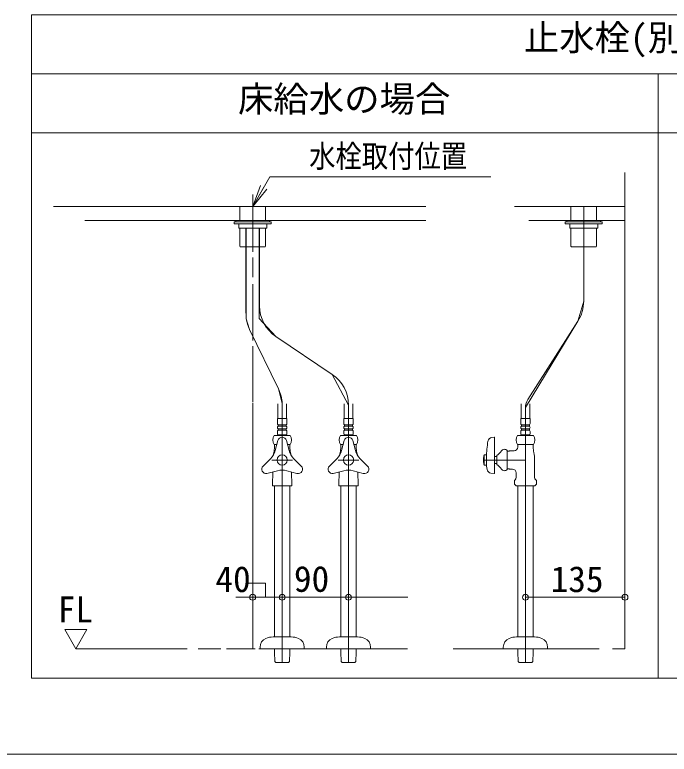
# Model space of a CAD drawing. Units: millimetres at full size, sheet at 1:8; details may follow other scales. Extents: x -1603 to 1623, y -1099 to 1081.
# Drawn here: x 17 to 608, y -1099 to -431 of the extents above; entities that cross this region are included whole.
import ezdxf
from ezdxf.enums import TextEntityAlignment as Align

# ---------------------------------------------------------------- set-up
doc = ezdxf.new("R2010")
doc.units = ezdxf.units.MM
doc.header["$LTSCALE"] = 8
doc.layers.add('F-0', color=7, linetype='Continuous', lineweight=15)
doc.styles.add('ＭＳ ゴシック', font='')
doc.styles.get('ＭＳ ゴシック').set_extended_font_data('MS Gothic')

msp = doc.modelspace()

# ---------------------------------------------------------------- linework, layer by layer
at = {"layer": 'F-0', "lineweight": 18}
for p, q in [((31.756, -1030.541), (31.756, -430.541)), ((31.756, -430.541), (1165.089, -430.541)), ((31.756, -483.874), (1165.089, -483.874)), ((598.422, -1030.541), (598.422, -483.874)), ((598.422, -1030.541), (31.756, -1030.541))]:
    msp.add_line(p, q, dxfattribs=at)
at = {"layer": 'F-0'}
for p, q in [((31.756, -537.208), (598.422, -537.208)), ((598.422, -537.208), (1165.089, -537.208)), ((568.422, -573.208), (568.422, -1003.874)), ((231.756, -603.874), (247.152, -577.208)), ((247.152, -577.208), (447.152, -577.208)), ((231.756, -603.874), (238.869, -584.887)), ((231.756, -603.874), (241.756, -586.554)), ((231.756, -603.874), (244.642, -588.221)), ((231.756, -593.166), (231.756, -645.008)), ((51.756, -603.874), (80.355, -603.874)), ((388.422, -603.874), (80.038, -603.874)), ((220.089, -603.874), (220.089, -616.541)), ((243.422, -616.541), (243.422, -603.874)), ((468.422, -603.874), (568.422, -603.874)), ((568.422, -603.874), (482.27, -603.874)), ((519.422, -616.541), (519.422, -603.874)), ((531.089, -689.69), (531.089, -603.874)), ((531.089, -689.69), (531.089, -603.874)), ((542.756, -603.874), (542.756, -616.541)), ((388.422, -616.541), (80.051, -616.541)), ((80.463, -616.541), (388.422, -616.541)), ((215.089, -617.874), (215.089, -619.541)), ((248.422, -617.874), (215.089, -617.874)), ((215.089, -619.541), (248.422, -619.541)), ((216.422, -616.541), (247.089, -616.541)), ((216.422, -617.874), (216.422, -616.541)), ((247.089, -617.874), (216.422, -617.874)), ((244.422, -619.541), (219.089, -619.541)), ((219.089, -619.541), (219.089, -623.541)), ((244.422, -623.541), (244.422, -619.541)), ((247.089, -616.541), (247.089, -617.874)), ((248.422, -619.541), (248.422, -617.874)), ((248.422, -618.874), (248.422, -619.541)), ((514.422, -619.541), (514.422, -617.874)), ((514.422, -617.874), (547.756, -617.874)), ((514.422, -618.874), (514.422, -619.541)), ((547.756, -619.541), (514.422, -619.541)), ((515.756, -616.541), (515.756, -617.874)), ((546.422, -616.541), (515.756, -616.541)), ((515.756, -617.874), (546.422, -617.874)), ((518.422, -619.541), (543.756, -619.541)), ((518.422, -623.541), (518.422, -619.541)), ((543.756, -619.541), (543.756, -623.541)), ((546.422, -617.874), (546.422, -616.541)), ((547.756, -617.874), (547.756, -619.541)), ((219.089, -623.541), (244.422, -623.541)), ((220.089, -623.541), (220.089, -639.808)), ((225.552, -700.546), (225.552, -623.541)), ((225.922, -623.144), (225.922, -705.502)), ((237.589, -623.541), (237.589, -705.294)), ((237.959, -693.904), (237.959, -623.541)), ((243.422, -639.808), (243.422, -623.541)), ((543.756, -623.541), (518.422, -623.541)), ((519.422, -639.808), (519.422, -623.541)), ((542.756, -623.541), (542.756, -639.808)), ((220.589, -640.308), (220.089, -639.808)), ((220.756, -640.474), (220.589, -640.308)), ((220.756, -640.474), (242.156, -640.474)), ((242.156, -640.474), (242.756, -640.474)), ((242.922, -640.308), (242.756, -640.474)), ((243.422, -639.808), (242.922, -640.308)), ((519.422, -639.808), (519.922, -640.308)), ((519.922, -640.308), (520.089, -640.474)), ((520.689, -640.474), (520.089, -640.474)), ((542.089, -640.474), (520.689, -640.474)), ((542.089, -640.474), (542.256, -640.308)), ((542.256, -640.308), (542.756, -639.808)), ((231.756, -650.028), (231.756, -667.807)), ((231.756, -674.081), (231.756, -725.117)), ((228.911, -715.129), (225.922, -705.502)), ((252.712, -721.578), (237.589, -705.294)), ((478.422, -785.662), (525.834, -707.654)), ((228.911, -715.129), (255.063, -768.882)), ((228.911, -715.129), (255.063, -768.882)), ((252.712, -721.578), (303.669, -755.791)), ((303.669, -755.791), (252.712, -721.578)), ((231.756, -730.346), (231.756, -780.703)), ((318.422, -783.465), (303.669, -755.791)), ((258.397, -782.168), (255.063, -768.882)), ((231.756, -781.422), (231.756, -809.825)), ((254.589, -782.341), (254.589, -795.674)), ((262.256, -795.674), (262.256, -782.341)), ((314.589, -782.341), (314.589, -795.674)), ((322.256, -795.674), (322.256, -782.341)), ((474.589, -795.674), (474.589, -782.341)), ((482.256, -782.341), (482.256, -795.674)), ((258.422, -783.465), (258.422, -795.674)), ((258.422, -783.465), (258.422, -833.208)), ((318.422, -783.465), (318.422, -795.674)), ((318.422, -783.465), (318.422, -833.208)), ((478.422, -785.662), (478.422, -795.674)), ((478.422, -785.662), (478.422, -1016.373)), ((231.756, -790.643), (231.756, -968.444)), ((262.689, -795.674), (254.156, -795.674)), ((254.156, -795.674), (254.156, -800.174)), ((258.422, -795.674), (258.422, -1016.373)), ((262.689, -800.174), (262.689, -795.674)), ((322.689, -795.674), (314.156, -795.674)), ((314.156, -795.674), (314.156, -800.174)), ((318.422, -795.674), (318.422, -1016.373)), ((322.689, -800.174), (322.689, -795.674)), ((474.156, -795.674), (482.689, -795.674)), ((474.156, -800.174), (474.156, -795.674)), ((478.422, -795.674), (478.422, -833.208)), ((482.689, -795.674), (482.689, -800.174)), ((254.756, -801.341), (262.089, -801.341)), ((254.756, -802.674), (254.756, -801.341)), ((262.089, -801.341), (262.089, -802.674)), ((314.756, -801.341), (322.089, -801.341)), ((314.756, -802.674), (314.756, -801.341)), ((322.089, -801.341), (322.089, -802.674)), ((482.089, -801.341), (474.756, -801.341)), ((474.756, -801.341), (474.756, -802.674)), ((482.089, -802.674), (482.089, -801.341)), ((254.156, -807.508), (254.156, -809.674)), ((262.089, -802.674), (254.756, -802.674)), ((254.756, -805.008), (262.089, -805.008)), ((254.756, -806.341), (254.756, -805.008)), ((262.089, -806.341), (254.756, -806.341)), ((262.089, -805.008), (262.089, -806.341)), ((262.689, -809.674), (262.689, -807.508)), ((314.156, -807.508), (314.156, -809.674)), ((322.089, -802.674), (314.756, -802.674)), ((314.756, -805.008), (322.089, -805.008)), ((314.756, -806.341), (314.756, -805.008)), ((322.089, -806.341), (314.756, -806.341)), ((322.089, -805.008), (322.089, -806.341)), ((322.689, -809.674), (322.689, -807.508)), ((474.156, -809.674), (474.156, -807.508)), ((474.756, -802.674), (482.089, -802.674)), ((482.089, -805.008), (474.756, -805.008)), ((474.756, -805.008), (474.756, -806.341)), ((474.756, -806.341), (482.089, -806.341)), ((482.089, -806.341), (482.089, -805.008)), ((482.689, -807.508), (482.689, -809.674)), ((251.175, -811.008), (265.669, -811.008)), ((254.558, -815.506), (252.124, -824.591)), ((254.822, -810.341), (262.022, -810.341)), ((262.286, -815.506), (264.72, -824.591)), ((311.175, -811.008), (325.669, -811.008)), ((314.558, -815.506), (312.124, -824.591)), ((314.822, -810.341), (322.022, -810.341)), ((322.286, -815.506), (324.72, -824.591)), ((447.899, -812.896), (450.042, -812.594)), ((450.422, -845.158), (450.422, -812.925)), ((485.669, -811.008), (471.175, -811.008)), ((482.022, -810.341), (474.822, -810.341)), ((231.756, -818.673), (231.756, -969.362)), ((253.567, -819.208), (251.175, -819.208)), ((251.422, -819.208), (251.422, -820.549)), ((251.422, -819.208), (252.197, -819.208)), ((251.422, -820.549), (251.422, -821.541)), ((253.567, -819.208), (252.197, -819.208)), ((264.648, -819.208), (263.278, -819.208)), ((265.669, -819.208), (263.278, -819.208)), ((265.422, -820.549), (265.422, -821.541)), ((311.175, -819.208), (312.197, -819.208)), ((311.422, -819.208), (311.422, -820.549)), ((311.422, -820.549), (311.422, -821.541)), ((313.567, -819.208), (312.197, -819.208)), ((324.648, -819.208), (323.278, -819.208)), ((325.669, -819.208), (323.278, -819.208)), ((471.175, -819.208), (485.669, -819.208)), ((471.422, -819.208), (471.422, -820.549)), ((472.197, -819.208), (471.422, -819.208)), ((471.422, -820.549), (471.422, -821.541)), ((472.197, -819.208), (484.648, -819.208)), ((485.422, -819.208), (484.648, -819.208)), ((485.422, -819.208), (485.422, -820.549)), ((485.422, -820.549), (485.422, -821.541)), ((441.089, -828.541), (440.909, -829.208)), ((441.089, -837.874), (441.089, -828.541)), ((443.089, -828.541), (441.089, -828.541)), ((443.089, -828.541), (443.089, -837.874)), ((452.422, -837.208), (452.422, -829.208)), ((461.756, -824.494), (461.756, -841.922)), ((461.756, -825.208), (462.756, -825.208)), ((462.756, -825.208), (463.694, -825.208)), ((241.16, -838.713), (247.811, -832.062)), ((267.705, -833.208), (249.139, -833.208)), ((267.705, -833.208), (249.591, -833.208)), ((258.422, -833.208), (258.422, -1016.373)), ((275.684, -838.713), (269.034, -832.062)), ((301.16, -838.713), (307.811, -832.062)), ((327.705, -833.208), (309.139, -833.208)), ((327.705, -833.208), (309.139, -833.208)), ((318.422, -833.208), (318.422, -1016.373)), ((335.684, -838.713), (329.034, -832.062)), ((478.422, -833.208), (440.422, -833.208)), ((478.422, -833.208), (440.422, -833.208)), ((443.089, -830.541), (443.089, -835.874)), ((452.422, -830.041), (450.422, -830.041)), ((478.422, -1016.373), (478.422, -833.208)), ((486.756, -833.208), (486.756, -848.82)), ((450.422, -836.374), (452.422, -836.374)), ((462.756, -841.208), (461.756, -841.208)), ((463.694, -841.208), (462.756, -841.208)), ((244.517, -845.541), (254.109, -842.97)), ((250.089, -844.048), (250.089, -848.82)), ((271.821, -845.405), (262.736, -842.97)), ((266.756, -848.82), (266.756, -844.048)), ((304.517, -845.541), (314.109, -842.97)), ((310.089, -844.048), (310.089, -848.82)), ((331.821, -845.405), (322.736, -842.97)), ((326.756, -848.82), (326.756, -844.048)), ((447.116, -845.076), (450.042, -845.488)), ((470.089, -844.874), (470.089, -848.82)), ((468.415, -851.874), (469.113, -851.177)), ((468.415, -851.874), (468.415, -855.034)), ((468.415, -855.034), (469.922, -856.541)), ((486.922, -856.541), (488.43, -855.034)), ((487.732, -851.177), (488.43, -851.874)), ((488.43, -855.034), (488.43, -851.874)), ((488.43, -855.034), (488.43, -851.874)), ((249.922, -856.541), (249.756, -856.374)), ((249.922, -856.541), (251.437, -856.541)), ((266.922, -856.541), (251.437, -856.541)), ((251.556, -993.208), (251.556, -856.541)), ((265.289, -856.541), (265.289, -993.208)), ((309.922, -856.541), (309.756, -856.374)), ((309.922, -856.541), (311.437, -856.541)), ((326.922, -856.541), (311.437, -856.541)), ((311.556, -993.208), (311.556, -856.541)), ((325.289, -856.541), (325.289, -993.208)), ((469.922, -856.541), (486.922, -856.541)), ((471.556, -856.541), (471.556, -993.208)), ((485.289, -993.208), (485.289, -856.541)), ((216.532, -957.343), (372.15, -957.343)), ((478.422, -957.343), (568.417, -957.343)), ((231.756, -969.362), (231.756, -987.118)), ((231.756, -973.673), (231.756, -983.686)), ((61.756, -986.554), (81.756, -986.554)), ((71.756, -1003.874), (61.756, -986.554)), ((81.756, -986.554), (71.756, -1003.874)), ((231.756, -987.398), (231.756, -1003.874)), ((231.756, -988.169), (231.756, -1003.874)), ((266.558, -993.208), (250.286, -993.208)), ((326.558, -993.208), (310.286, -993.208)), ((470.286, -993.208), (486.558, -993.208)), ((238.422, -1002.541), (238.422, -1003.874)), ((278.422, -1003.874), (278.422, -1002.541)), ((298.422, -1002.541), (298.422, -1003.874)), ((338.422, -1003.874), (338.422, -1002.541)), ((458.422, -1003.874), (458.422, -1002.541)), ((498.422, -1002.541), (498.422, -1003.874)), ((71.756, -1003.874), (172.376, -1003.874)), ((182.496, -1003.874), (203.097, -1003.874)), ((208.158, -1003.874), (233.91, -1003.874)), ((237.239, -1003.874), (371.877, -1003.874)), ((278.422, -1003.874), (238.422, -1003.874)), ((251.556, -1005.634), (251.556, -1003.877)), ((251.592, -1007.04), (251.556, -1005.634)), ((265.289, -1005.634), (265.252, -1007.04)), ((265.289, -1003.877), (265.289, -1005.634)), ((338.422, -1003.874), (298.422, -1003.874)), ((311.556, -1005.634), (311.556, -1003.877)), ((311.592, -1007.04), (311.556, -1005.634)), ((325.289, -1005.634), (325.252, -1007.04)), ((325.289, -1003.877), (325.289, -1005.634)), ((413.14, -1003.874), (545.224, -1003.874)), ((458.422, -1003.874), (498.422, -1003.874)), ((471.556, -1003.874), (471.556, -1005.634)), ((471.556, -1005.634), (471.592, -1007.04)), ((471.592, -1007.04), (471.776, -1015.6)), ((485.069, -1015.6), (485.252, -1007.04)), ((485.252, -1007.04), (485.289, -1005.634)), ((485.289, -1005.634), (485.289, -1003.874)), ((557.086, -1003.874), (557.17, -1003.874)), ((252.592, -1016.373), (252.593, -1016.373)), ((252.593, -1016.373), (252.756, -1016.373)), ((252.756, -1016.373), (264.089, -1016.373)), ((264.089, -1016.373), (264.251, -1016.373)), ((264.251, -1016.373), (264.252, -1016.373)), ((312.592, -1016.373), (312.593, -1016.373)), ((312.593, -1016.373), (312.756, -1016.373)), ((312.756, -1016.373), (324.089, -1016.373)), ((324.089, -1016.373), (324.251, -1016.373)), ((324.251, -1016.373), (324.252, -1016.373)), ((471.776, -1015.6), (472.592, -1016.373)), ((484.089, -1016.373), (472.756, -1016.373)), ((484.252, -1016.373), (485.069, -1015.6)), ((-1603.338, -1099.302), (1603.255, -1099.302))]:
    msp.add_line(p, q, dxfattribs=at)
at = {"layer": 'F-0', "lineweight": 18}
msp.add_lwpolyline([(1165.089, -430.541), (1165.089, -1030.541), (598.422, -1030.541)], dxfattribs=at)
at = {"layer": 'F-0'}
for points in [[(557.17, -1003.874), (568.422, -1003.874), (568.422, -573.208)], [(481.561, -616.541), (568.422, -616.541), (482.341, -616.541)], [(242.756, -640.474), (242.689, -640.474), (230.422, -640.474)], [(520.089, -640.474), (520.156, -640.474), (532.422, -640.474)], [(480.524, -778.476), (525.834, -707.654), (531.089, -689.69)], [(254.756, -810.341), (254.422, -810.674), (254.422, -811.008)], [(262.422, -811.008), (262.422, -810.674), (262.089, -810.341)], [(314.756, -810.341), (314.422, -810.674), (314.422, -811.008)], [(322.422, -811.008), (322.422, -810.674), (322.089, -810.341)], [(474.422, -811.008), (474.422, -810.674), (474.756, -810.341)], [(482.089, -810.341), (482.422, -810.674), (482.422, -811.008)], [(264.648, -819.208), (265.422, -819.208), (265.422, -820.549)], [(324.648, -819.208), (325.422, -819.208), (325.422, -820.549), (325.422, -821.541)], [(463.694, -825.208), (464.028, -824.874), (468.089, -824.874)], [(440.909, -837.208), (441.089, -837.874), (443.089, -837.874)], [(463.694, -841.208), (464.028, -841.541), (466.756, -841.541)], [(249.756, -850.273), (249.756, -855.034), (249.756, -856.374)], [(267.089, -850.273), (267.089, -856.374), (266.922, -856.541)], [(309.756, -850.273), (309.756, -855.034), (309.756, -856.374)], [(327.089, -850.273), (327.089, -856.374), (326.922, -856.541)], [(243.268, -957.161), (243.268, -944.555), (226.869, -944.555)], [(252.592, -1016.373), (251.776, -1015.6), (251.592, -1007.04)], [(265.252, -1007.04), (265.069, -1015.6), (264.252, -1016.373)], [(312.592, -1016.373), (311.776, -1015.6), (311.592, -1007.04)], [(325.252, -1007.04), (325.069, -1015.6), (324.252, -1016.373)], [(472.756, -1016.373), (472.593, -1016.373), (472.592, -1016.373)], [(484.252, -1016.373), (484.251, -1016.373), (484.089, -1016.373)]]:
    msp.add_lwpolyline(points, dxfattribs=at)
for centre, radius in [((258.422, -833.208), 4.667), ((318.422, -833.208), 4.667), ((231.756, -957.343), 2.667), ((231.756, -957.343), 2.667), ((258.422, -957.343), 2.667), ((258.422, -957.343), 2.667), ((318.422, -957.343), 2.667), ((318.422, -957.343), 2.667), ((478.422, -957.343), 2.667), ((478.422, -957.343), 2.667), ((568.417, -957.343), 2.667), ((568.417, -957.343), 2.667), ((568.417, -957.343), 2.667)]:
    msp.add_circle(centre, radius, dxfattribs=at)
for centre, radius, start, end in [((271.293, -693.904), 33.333, 180, 236.12262), ((497.756, -689.69), 33.333, 327.39011, 0), ((258.885, -700.546), 33.333, 188.55163, 205.94376), ((285.089, -783.465), 33.333, 0, 56.12262), ((225.089, -783.465), 33.333, 2.23046, 25.94376), ((225.089, -783.465), 33.333, 0, 2.23046), ((491.756, -785.662), 13.333, 147.39011, 180), ((255.59, -800.174), 1.434, 180, 234.43222), ((261.255, -800.174), 1.434, 305.56778, 0), ((315.59, -800.174), 1.434, 180, 234.43222), ((321.255, -800.174), 1.434, 305.56778, 0), ((475.59, -800.174), 1.434, 180, 234.43222), ((481.255, -800.174), 1.434, 305.56778, 0), ((255.59, -803.841), 1.434, 125.56778, 234.43222), ((255.59, -807.508), 1.434, 125.56778, 180), ((261.255, -803.841), 1.434, 305.56778, 54.43222), ((261.255, -807.508), 1.434, 0, 54.43222), ((315.59, -803.841), 1.434, 125.56778, 234.43222), ((315.59, -807.508), 1.434, 125.56778, 180), ((321.255, -803.841), 1.434, 305.56778, 54.43222), ((321.255, -807.508), 1.434, 0, 54.43222), ((475.59, -803.841), 1.434, 125.56778, 234.43222), ((475.59, -807.508), 1.434, 125.56778, 180), ((481.255, -803.841), 1.434, 305.56778, 54.43222), ((481.255, -807.508), 1.434, 0, 54.43222), ((257.256, -815.108), 7.333, 146.00705, 213.99295), ((254.822, -809.674), 0.667, 180, 270), ((258.422, -816.541), 4, 15, 165), ((262.022, -809.674), 0.667, 270, 0), ((259.589, -815.108), 7.333, 326.00705, 33.99295), ((317.256, -815.108), 7.333, 146.00705, 213.99295), ((314.822, -809.674), 0.667, 180, 270), ((318.422, -816.541), 4, 15, 165), ((322.022, -809.674), 0.667, 270, 0), ((319.589, -815.108), 7.333, 326.00705, 33.99295), ((448.455, -816.857), 4, 98, 170.1971), ((450.089, -812.925), 0.333, 0, 98), ((477.256, -815.108), 7.333, 146.00705, 213.99295), ((474.822, -809.674), 0.667, 180, 270), ((482.022, -809.674), 0.667, 270, 0), ((479.589, -815.108), 7.333, 326.00705, 33.99295), ((229.714, -821.541), 21.708, 346.9604, 0), ((287.131, -821.541), 21.708, 180, 193.0396), ((289.714, -821.541), 21.708, 346.9604, 0), ((347.131, -821.541), 21.708, 180, 193.0396), ((543.089, -833.208), 100.035, 170.1971, 178.47247), ((468.089, -821.541), 3.333, 270, 0), ((507.131, -821.541), 21.708, 180, 193.0396), ((236.025, -820.277), 16.667, 315, 345), ((280.089, -833.208), 30, 166.9604, 171.25756), ((280.819, -820.277), 16.667, 195, 225), ((236.756, -833.208), 30, 8.74244, 13.0396), ((296.025, -820.277), 16.667, 315, 345), ((340.089, -833.208), 30, 166.9604, 171.25756), ((340.819, -820.277), 16.667, 195, 225), ((296.756, -833.208), 30, 8.74244, 13.0396), ((457.089, -833.208), 16.667, 166.11346, 166.70293), ((443.485, -815.937), 16, 303.95919, 326.04081), ((459.422, -826.874), 3.333, 45.573, 143.1301), ((456.756, -833.208), 30, 0, 13.0396), ((457.089, -833.208), 16.667, 166.70293, 180), ((457.089, -833.208), 16.667, 180, 193.29707), ((493.03, -833.451), 50, 182.77864, 189.59149), ((243.988, -841.541), 4, 135, 277.52424), ((258.422, -859.069), 16.667, 75, 105), ((272.856, -841.541), 4, 255, 45), ((303.988, -841.541), 4, 135, 277.52424), ((318.422, -859.069), 16.667, 75, 105), ((332.856, -841.541), 4, 255, 45), ((457.089, -833.208), 16.667, 193.29707, 193.88654), ((447.673, -841.115), 4, 189.59149, 261.99591), ((443.485, -850.479), 16, 33.95919, 56.04081), ((459.422, -839.541), 3.333, 216.8699, 314.427), ((466.756, -844.874), 3.333, 0, 90), ((246.756, -848.82), 3.333, 334.15807, 0), ((270.089, -848.82), 3.333, 180, 205.84193), ((306.756, -848.82), 3.333, 334.15807, 0), ((330.089, -848.82), 3.333, 180, 205.84193), ((450.089, -845.158), 0.333, 261.99591, 0), ((466.756, -848.82), 3.333, 315, 0), ((490.089, -848.82), 3.333, 180, 225), ((247.089, -1002.541), 8.667, 113.55646, 180), ((250.286, -1009.874), 16.667, 90, 113.55646), ((266.558, -1009.874), 16.667, 66.44354, 90), ((269.756, -1002.541), 8.667, 0, 66.44354), ((307.089, -1002.541), 8.667, 113.55646, 180), ((310.286, -1009.874), 16.667, 90, 113.55646), ((326.558, -1009.874), 16.667, 66.44354, 90), ((329.756, -1002.541), 8.667, 0, 66.44354), ((467.089, -1002.541), 8.667, 113.55646, 180), ((470.286, -1009.874), 16.667, 90, 113.55646), ((486.558, -1009.874), 16.667, 66.44354, 90), ((489.756, -1002.541), 8.667, 0, 66.44354)]:
    msp.add_arc(centre, radius, start, end, dxfattribs=at)

# ---------------------------------------------------------------- texts
at = {"layer": 'F-0', "style": 'ＭＳ ゴシック'}
for s, p in [('止水栓(別途手配)参考位置', (477.004, -469.88)), ('床給水の場合', (218.504, -525.433)), ('40', (198.054, -959.704)), ('90', (269.04, -959.485)), ('135', (501.156, -959.704)), ('FL', (55.448, -987.142))]:
    msp.add_text(s, height=23.46, dxfattribs=at).set_placement(p, align=Align.BOTTOM_LEFT)
at = {"layer": 'F-0', "style": 'ＭＳ ゴシック', "width": 0.85}
msp.add_text('水栓取付位置', height=20.53, dxfattribs=at).set_placement((282.834, -574.777), align=Align.BOTTOM_LEFT)

doc.saveas('drawing.dxf')
